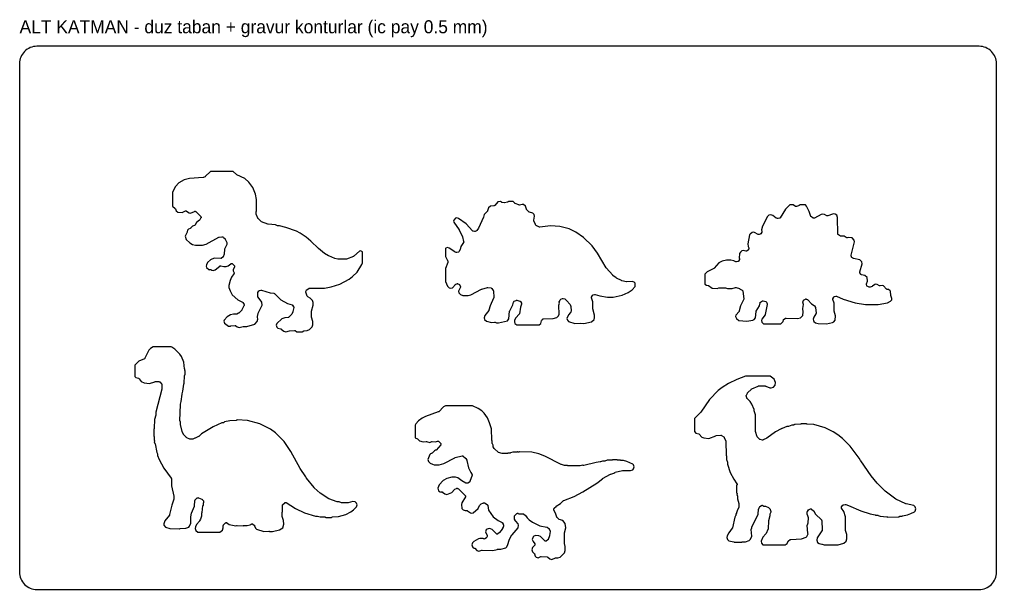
# Model space of a CAD drawing. Header units: millimetres. Extents: x 0 to 915, y 0 to 262.
# Drawn here: x 465 to 915, y 0 to 262.3 of the extents above; entities that cross this region are included whole.
import ezdxf

# ---------------------------------------------------------------- set-up
doc = ezdxf.new("R2010")
doc.units = ezdxf.units.MM
for name, color, linetype in [('ALT_KATMAN_GRAVUR', 3, 'Continuous'), ('ALT_KATMAN_KESIM', 5, 'Continuous'), ('YAZI', 8, 'Continuous')]:
    doc.layers.add(name, color=color, linetype=linetype)

msp = doc.modelspace()

# ---------------------------------------------------------------- linework, layer by layer
at = {"layer": 'ALT_KATMAN_GRAVUR'}
for points in [[(552.454, 147.173), (552.51, 147.219), (552.597, 147.265), (552.69, 147.294), (552.788, 147.303), (552.885, 147.294), (552.979, 147.265), (553.066, 147.219), (553.533, 146.908), (554.222, 146.77), (555.107, 147.065), (557.234, 148.837), (557.311, 148.89), (557.397, 148.928), (557.489, 148.949), (557.582, 148.952), (557.675, 148.938), (559.082, 148.586), (560.222, 148.586), (561.152, 148.896), (562.361, 149.932), (562.437, 149.986), (562.522, 150.025), (562.612, 150.047), (562.706, 150.052), (562.798, 150.04), (562.886, 150.011), (562.968, 149.966), (563.04, 149.906), (563.865, 149.082), (563.925, 149.008), (563.971, 148.925), (564, 148.834), (564.011, 148.739), (564.004, 148.644), (563.979, 148.552), (563.461, 147.171), (563.461, 146.625), (563.792, 145.798), (563.819, 145.705), (563.828, 145.608), (563.818, 145.512), (563.789, 145.42), (563.744, 145.335), (562.668, 143.72), (561.971, 142.153), (561.445, 139.873), (561.445, 138.911), (561.952, 137.39), (562.987, 135.665), (565.541, 133.288), (567.676, 132.22), (567.777, 132.153), (567.859, 132.063), (568.317, 131.422), (568.368, 131.332), (568.4, 131.234), (568.41, 131.131), (568.41, 130.765), (568.397, 130.65), (568.358, 130.541), (567.441, 128.708), (567.399, 128.639), (567.347, 128.578), (565.973, 127.203), (565.911, 127.151), (565.843, 127.11), (565.11, 126.743), (565.001, 126.704), (564.886, 126.69), (563.481, 126.69), (562.138, 126.355), (560.62, 125.511), (559.2, 123.925), (559.082, 123.453), (559.353, 122.641), (561.237, 121.248), (561.965, 121.127), (561.966, 121.128), (562.033, 121.184), (562.108, 121.228), (562.189, 121.257), (562.274, 121.273), (564.291, 121.456), (564.382, 121.456), (564.472, 121.439), (564.558, 121.406), (564.636, 121.358), (565.304, 120.857), (566.184, 120.564), (568.054, 121.074), (568.185, 121.092), (569.765, 121.092), (573.404, 122.131), (574.425, 123.31), (574.731, 124.378), (574.566, 125.367), (574.559, 125.469), (574.574, 125.57), (574.941, 127.037), (574.974, 127.13), (576.746, 130.851), (576.594, 132.22), (574.846, 134.492), (574.789, 134.586), (574.754, 134.689), (574.742, 134.797), (574.742, 136.447), (574.753, 136.55), (574.784, 136.648), (574.835, 136.738), (575.294, 137.379), (575.363, 137.457), (575.447, 137.52), (575.542, 137.563), (576.092, 137.746), (576.195, 137.769), (576.299, 137.769), (576.402, 137.748), (580.385, 136.481), (582.166, 136.303), (582.277, 136.279), (582.38, 136.23), (582.47, 136.159), (585.349, 133.279), (588.362, 131.684), (590.523, 130.964), (590.618, 130.921), (590.702, 130.859), (590.771, 130.78), (591.23, 130.139), (591.28, 130.05), (591.312, 129.953), (591.323, 129.852), (591.313, 129.75), (590.946, 127.917), (590.903, 127.792), (590.353, 126.692), (590.312, 126.623), (590.26, 126.562), (589.068, 125.37), (588.981, 125.3), (588.879, 125.252), (588.77, 125.227), (587.182, 125.051), (585.866, 124.557), (583.558, 122.42), (583.285, 121.6), (583.561, 120.77), (584.021, 120.31), (585.353, 119.977), (585.462, 119.936), (585.558, 119.871), (586.766, 118.835), (587.623, 118.55), (589.304, 119.054), (589.407, 119.073), (591.606, 119.257), (591.701, 119.256), (591.793, 119.237), (591.881, 119.201), (591.96, 119.149), (592.74, 118.525), (595.175, 118.525), (595.973, 119.004), (596.067, 119.048), (596.168, 119.071), (597.549, 119.244), (598.5, 119.719), (599.734, 120.953), (600.038, 121.864), (600.038, 123.366), (599.505, 125.317), (599.488, 125.449), (599.488, 128.015), (599.505, 128.144), (600.221, 130.83), (600.221, 132.15), (599.917, 133.061), (598.861, 134.117), (597.734, 134.724), (597.653, 134.778), (597.584, 134.848), (597.53, 134.929), (597.493, 135.02), (596.943, 136.853), (596.923, 136.953), (596.925, 137.055), (596.947, 137.155), (597.131, 137.705), (597.178, 137.808), (597.248, 137.897), (597.336, 137.969), (598.345, 138.61), (598.429, 138.653), (598.519, 138.679), (598.613, 138.688), (605.535, 138.688), (608.575, 139.225), (612.53, 140.483), (616.852, 142.824), (618.444, 144.063), (620.491, 146.109), (622.636, 149.506), (622.95, 150.291), (622.95, 155.375), (622.025, 155.807), (621.579, 155.695), (618.92, 153.391), (618.855, 153.343), (618.783, 153.306), (615.667, 152.023), (615.574, 151.995), (615.477, 151.986), (611.811, 151.986), (611.689, 152.001), (610.223, 152.367), (610.158, 152.388), (607.409, 153.488), (607.337, 153.523), (605.504, 154.623), (605.449, 154.661), (602.7, 156.861), (602.659, 156.898), (599.192, 160.364), (597.03, 162.166), (594.329, 163.967), (592.548, 164.857), (587.65, 166.671), (584.804, 167.383), (583.949, 167.383), (583.854, 167.392), (583.763, 167.419), (582.911, 167.759), (579.498, 168.119), (579.374, 168.148), (576.442, 169.248), (576.346, 169.295), (576.264, 169.362), (574.889, 170.737), (574.825, 170.815), (574.778, 170.905), (574.045, 172.738), (574.018, 172.829), (574.009, 172.923), (574.009, 173.84), (574.019, 173.938), (574.047, 174.031), (574.093, 174.118), (574.156, 174.194), (574.192, 174.23), (574.192, 179.469), (573.663, 181.94), (572.419, 184.961), (570.651, 187.436), (568.821, 189.092), (565.038, 190.894), (564.92, 190.971), (563.413, 192.311), (552.984, 192.311), (550.562, 190.062), (550.446, 189.981), (549.712, 189.615), (549.618, 189.579), (549.518, 189.563), (543.341, 189.199), (540.886, 188.498), (538.43, 187.095), (536.789, 185.453), (535.416, 182.88), (535.416, 176.45), (536.712, 175.316), (536.791, 175.229), (536.847, 175.125), (537.166, 174.329), (537.954, 173.684), (539.871, 173.524), (541.404, 174.205), (541.502, 174.237), (541.605, 174.248), (541.709, 174.238), (541.807, 174.206), (541.898, 174.155), (543.093, 173.301), (543.746, 173.17), (545.616, 174.02), (545.711, 174.052), (545.811, 174.065), (545.912, 174.057), (546.009, 174.029), (546.098, 173.982), (546.176, 173.919), (548.468, 171.627), (548.526, 171.556), (548.571, 171.476), (548.601, 171.388), (548.613, 171.297), (548.609, 171.205), (548.588, 171.115), (548.551, 171.031), (548.093, 170.206), (548.034, 170.122), (547.959, 170.052), (546.487, 168.926), (545.896, 167.829), (545.844, 167.751), (545.778, 167.683), (545.7, 167.63), (545.614, 167.592), (544.649, 167.27), (543.824, 166.28), (543.766, 166.221), (543.699, 166.172), (543.626, 166.135), (542.804, 165.807), (542.342, 165.345), (542.189, 164.577), (542.154, 164.468), (541.315, 162.623), (541.775, 161.09), (543.369, 159.495), (544.714, 158.823), (546.068, 158.485), (549.232, 158.485), (550.947, 158.999), (556.769, 162.092), (556.849, 162.126), (556.933, 162.146), (558.216, 162.329), (558.317, 162.333), (558.417, 162.317), (558.511, 162.281), (558.877, 162.098), (558.946, 162.056), (559.007, 162.004), (559.649, 161.363), (559.701, 161.301), (559.742, 161.233), (560.476, 159.766), (560.515, 159.658), (560.528, 159.543), (560.528, 158.993), (560.515, 158.878), (560.476, 158.769), (559.42, 156.657), (559.244, 154.372), (559.22, 154.252), (558.853, 153.152), (558.81, 153.057), (558.748, 152.973), (558.669, 152.904), (558.028, 152.445), (557.929, 152.39), (557.821, 152.359), (557.708, 152.353), (554.715, 152.529), (552.894, 151.701), (551.641, 150.448), (551.157, 149.481), (551.009, 148.74), (551.132, 148.25), (552.127, 147.255)], [(704.32, 121.767), (705.141, 122.461), (705.435, 123.638), (705.466, 123.727), (705.513, 123.808), (705.93, 124.391), (705.989, 124.46), (706.06, 124.517), (706.141, 124.56), (706.228, 124.588), (706.318, 124.6), (710.761, 124.765), (712.432, 125.22), (713.323, 125.975), (713.583, 126.755), (713.42, 130.663), (713.425, 130.754), (713.446, 130.842), (713.733, 131.704), (713.602, 132.229), (713.587, 132.322), (713.591, 132.416), (713.612, 132.507), (713.65, 132.593), (714.066, 133.343), (714.132, 133.436), (714.218, 133.511), (714.318, 133.565), (715.151, 133.898), (715.251, 133.926), (715.355, 133.933), (715.458, 133.919), (716.125, 133.752), (716.21, 133.723), (716.288, 133.678), (716.357, 133.621), (717.107, 132.871), (717.127, 132.849), (718.46, 131.349), (718.52, 131.267), (718.561, 131.175), (718.894, 130.175), (718.917, 130.067), (719.084, 128.4), (719.084, 128.295), (719.061, 128.192), (718.894, 127.692), (718.855, 127.604), (718.8, 127.525), (717.851, 126.418), (717.12, 124.664), (717.357, 123.954), (717.94, 123.371), (720.737, 122.439), (723.474, 122.6), (723.559, 122.597), (724.975, 122.44), (728.435, 123.226), (729.655, 124.303), (729.92, 125.098), (729.92, 126.282), (729.105, 129.217), (729.087, 129.35), (729.087, 132.429), (728.45, 134.18), (728.425, 134.283), (728.422, 134.39), (728.441, 134.495), (728.483, 134.593), (728.9, 135.343), (728.958, 135.427), (729.032, 135.497), (729.119, 135.551), (729.215, 135.585), (729.882, 135.752), (729.971, 135.766), (730.062, 135.764), (730.15, 135.745), (732.278, 135.09), (735.871, 134.6), (738.454, 134.6), (742.518, 135.413), (745.419, 136.703), (747.177, 137.982), (748.587, 139.391), (748.587, 140.977), (748.067, 141.497), (747.271, 141.762), (744.701, 141.601), (744.558, 141.613), (742.391, 142.113), (742.28, 142.153), (739.946, 143.32), (739.863, 143.372), (738.363, 144.539), (738.299, 144.599), (735.215, 148.015), (735.158, 148.093), (731.168, 154.743), (728.704, 158.193), (724.85, 162.047), (721.254, 164.499), (718.163, 165.963), (713.919, 167.105), (709.519, 167.431), (704.738, 166.772), (704.648, 166.768), (704.559, 166.78), (704.473, 166.808), (703.306, 167.308), (703.223, 167.353), (703.15, 167.414), (702.733, 167.83), (702.669, 167.909), (702.622, 167.998), (701.956, 169.665), (701.93, 169.752), (701.92, 169.842), (701.927, 169.933), (702.24, 171.81), (701.983, 172.58), (701.406, 173.158), (699.86, 173.622), (699.783, 173.652), (699.712, 173.694), (699.65, 173.747), (698.566, 174.83), (698.495, 174.921), (698.446, 175.026), (697.99, 176.393), (697.112, 177.135), (696.515, 177.255), (695.291, 176.949), (695.188, 176.934), (695.084, 176.941), (694.984, 176.97), (693.318, 177.636), (693.244, 177.673), (693.177, 177.722), (693.119, 177.78), (692.436, 178.6), (690.21, 178.6), (690.024, 178.414), (689.954, 178.356), (689.876, 178.312), (689.791, 178.282), (688.458, 177.949), (688.357, 177.934), (688.254, 177.941), (687.254, 178.107), (687.14, 178.141), (687.037, 178.2), (686.526, 178.584), (685.259, 178.457), (683.89, 176.784), (683.82, 176.714), (683.738, 176.659), (683.646, 176.621), (683.549, 176.602), (681.872, 176.45), (681.023, 175.731), (680.566, 174.207), (680.536, 174.13), (680.493, 174.06), (680.44, 173.997), (679.038, 172.595), (678.738, 171.396), (678.706, 171.306), (676.373, 166.306), (676.336, 166.24), (675.669, 165.24), (675.609, 165.165), (675.535, 165.104), (675.45, 165.058), (674.867, 164.808), (674.764, 164.776), (674.656, 164.767), (674.549, 164.782), (673.882, 164.949), (673.793, 164.98), (673.711, 165.028), (673.64, 165.09), (670.668, 168.227), (667.266, 170.819), (666.503, 171.073), (665.794, 170.837), (665.043, 169.95), (664.935, 169.517), (665.05, 169.058), (667.5, 165.465), (667.534, 165.407), (669.034, 162.407), (669.074, 162.296), (669.574, 160.13), (669.587, 160.029), (669.579, 159.927), (669.55, 159.83), (669.503, 159.74), (668.221, 157.817), (667.908, 156.409), (667.857, 156.274), (667.44, 155.524), (667.382, 155.44), (667.308, 155.37), (667.221, 155.317), (667.125, 155.282), (666.458, 155.115), (666.365, 155.101), (666.27, 155.105), (666.179, 155.126), (665.679, 155.293), (665.553, 155.355), (662.945, 157.148), (662.17, 157.407), (661.44, 157.163), (661.253, 156.977), (661.253, 153.302), (662.034, 151.741), (662.077, 151.615), (662.244, 150.782), (662.253, 150.693), (662.247, 150.604), (662.225, 150.517), (661.253, 147.765), (661.253, 141.786), (662.175, 139.636), (662.94, 138.871), (663.67, 138.627), (664.387, 138.866), (665.798, 140.435), (665.861, 140.494), (665.933, 140.541), (666.012, 140.575), (666.512, 140.741), (666.616, 140.764), (666.723, 140.764), (666.828, 140.741), (667.328, 140.575), (667.413, 140.537), (667.489, 140.485), (667.555, 140.42), (667.607, 140.343), (668.024, 139.593), (668.06, 139.511), (668.081, 139.423), (668.086, 139.333), (668.075, 139.244), (668.048, 139.158), (667.27, 137.291), (667.391, 136.568), (668.134, 135.69), (669.261, 135.267), (671.608, 135.267), (672.822, 135.571), (677.768, 138.208), (677.882, 138.252), (680.549, 138.919), (680.636, 138.933), (680.725, 138.931), (682.225, 138.764), (682.313, 138.746), (682.396, 138.713), (682.471, 138.666), (682.537, 138.606), (682.592, 138.536), (683.175, 137.619), (683.215, 137.543), (683.241, 137.462), (683.253, 137.378), (683.419, 134.378), (683.411, 134.258), (683.375, 134.144), (681.727, 130.518), (681.238, 128.562), (681.202, 128.464), (681.146, 128.375), (679.361, 126.102), (678.95, 125.007), (679.183, 124.308), (680.074, 123.555), (682.375, 122.941), (683.781, 123.097), (683.863, 123.1), (683.944, 123.089), (684.022, 123.065), (684.766, 122.767), (685.613, 122.767), (689.729, 123.717), (690.436, 124.553), (690.755, 128.062), (690.774, 128.159), (690.811, 128.251), (692.283, 131.031), (692.602, 132.305), (692.631, 132.39), (692.675, 132.468), (692.733, 132.537), (692.802, 132.595), (692.88, 132.639), (693.796, 133.056), (693.903, 133.09), (694.014, 133.1), (694.125, 133.085), (695.458, 132.752), (695.554, 132.717), (695.641, 132.664), (695.715, 132.594), (695.774, 132.51), (696.19, 131.76), (696.231, 131.665), (696.251, 131.563), (696.25, 131.46), (696.228, 131.359), (695.74, 129.896), (695.247, 126.935), (695.222, 126.844), (695.181, 126.758), (695.125, 126.683), (693.661, 125.056), (693.065, 124.013), (692.934, 123.224), (693.183, 122.475), (694.02, 121.767)], [(836.765, 122.214), (839.494, 122.82), (840.148, 123.213), (840.711, 123.9), (840.853, 125.888), (840.238, 128.037), (840.219, 128.174), (840.219, 131.757), (839.611, 133.429), (839.585, 133.533), (839.583, 133.639), (839.602, 133.744), (839.644, 133.843), (840.043, 134.561), (840.101, 134.645), (840.176, 134.715), (840.263, 134.768), (840.359, 134.803), (840.997, 134.963), (841.103, 134.977), (841.21, 134.969), (841.312, 134.938), (844.322, 133.671), (849.851, 131.934), (854.722, 131.148), (860.54, 131.148), (864.734, 131.924), (866.171, 132.643), (866.743, 133.341), (866.853, 133.895), (866.411, 135.371), (866.392, 135.47), (866.243, 137.098), (866.036, 137.409), (865.313, 138.001), (864.637, 138.136), (864.544, 138.165), (864.457, 138.211), (864.382, 138.273), (862.893, 139.762), (862.333, 139.874), (861.466, 139.729), (861.353, 139.723), (861.241, 139.743), (861.136, 139.788), (860.09, 140.386), (859.469, 140.51), (858.898, 140.396), (857.88, 139.524), (857.801, 139.468), (857.712, 139.429), (856.755, 139.11), (856.664, 139.089), (856.571, 139.085), (856.478, 139.098), (856.39, 139.129), (855.512, 139.528), (855.424, 139.58), (855.348, 139.648), (855.287, 139.731), (855.245, 139.825), (855.085, 140.304), (855.063, 140.408), (855.063, 140.515), (855.085, 140.62), (855.532, 141.959), (855.396, 143.589), (854.439, 144.546), (852.837, 144.837), (852.752, 144.86), (852.672, 144.898), (852.601, 144.95), (852.539, 145.013), (852.49, 145.086), (852.091, 145.804), (852.052, 145.895), (852.031, 145.991), (852.03, 146.09), (852.048, 146.187), (853.135, 149.913), (853.014, 150.758), (852.04, 151.732), (849.153, 152.339), (849.055, 152.371), (848.966, 152.422), (848.407, 152.821), (848.329, 152.89), (848.267, 152.974), (848.224, 153.069), (848.064, 153.548), (848.043, 153.641), (848.039, 153.736), (848.054, 153.831), (849.625, 159.958), (849.503, 160.811), (848.54, 161.774), (846.727, 162.053), (846.186, 161.918), (846.092, 161.904), (845.997, 161.908), (845.904, 161.93), (845.817, 161.969), (844.79, 162.556), (843.693, 162.678), (843.631, 162.627), (843.547, 162.581), (843.454, 162.552), (843.359, 162.541), (843.263, 162.55), (843.17, 162.576), (843.084, 162.62), (842.206, 163.178), (842.129, 163.239), (842.065, 163.313), (842.017, 163.399), (841.986, 163.492), (841.975, 163.59), (841.817, 171.164), (841.415, 172.234), (840.738, 172.788), (840.161, 172.904), (839.497, 172.771), (837.297, 171.985), (837.192, 171.96), (837.085, 171.958), (836.979, 171.979), (836.881, 172.022), (835.847, 172.613), (834.909, 172.747), (834.27, 172.619), (831.146, 170.901), (831.048, 170.86), (830.943, 170.841), (830.836, 170.844), (830.733, 170.87), (830.637, 170.917), (829.759, 171.476), (829.674, 171.545), (829.605, 171.631), (829.557, 171.73), (828.769, 173.935), (827.531, 176.412), (826.998, 177.063), (824.41, 177.063), (824.078, 176.73), (823.987, 176.659), (823.883, 176.61), (822.925, 176.291), (822.818, 176.267), (822.708, 176.268), (822.601, 176.293), (822.502, 176.341), (821.347, 177.063), (819.783, 177.063), (817.817, 175.097), (815.375, 171.08), (815.317, 171.002), (815.244, 170.937), (815.161, 170.887), (815.069, 170.854), (814.431, 170.695), (814.338, 170.681), (814.243, 170.684), (814.152, 170.705), (813.673, 170.865), (813.592, 170.9), (813.519, 170.949), (812.001, 172.163), (811.083, 172.425), (810.21, 172.3), (809.52, 171.736), (807.201, 167.252), (806.764, 165.503), (806.901, 164.815), (806.911, 164.728), (806.905, 164.64), (806.884, 164.554), (806.848, 164.474), (806.449, 163.756), (806.397, 163.68), (806.331, 163.614), (806.255, 163.562), (806.17, 163.525), (805.691, 163.365), (805.591, 163.343), (805.489, 163.341), (805.388, 163.361), (805.294, 163.4), (803.605, 164.321), (802.98, 164.446), (802.407, 164.332), (801.522, 163.583), (801.299, 163.248), (800.533, 159.114), (800.674, 157.84), (800.954, 157.281), (800.989, 157.189), (801.005, 157.093), (801.003, 156.995), (800.981, 156.899), (800.821, 156.421), (800.784, 156.336), (800.732, 156.259), (800.666, 156.194), (800.59, 156.142), (799.872, 155.743), (799.786, 155.705), (799.694, 155.684), (799.6, 155.681), (799.508, 155.695), (798.34, 155.987), (797.775, 155.873), (797.061, 155.289), (796.689, 154.67), (796.546, 152.532), (796.645, 152.334), (796.68, 152.244), (796.697, 152.148), (796.694, 152.051), (796.674, 151.957), (796.635, 151.868), (796.236, 151.15), (796.178, 151.066), (796.103, 150.996), (796.016, 150.942), (795.92, 150.907), (795.282, 150.748), (795.195, 150.734), (795.106, 150.736), (795.019, 150.753), (794.937, 150.786), (794.035, 151.237), (792.712, 151.531), (790.59, 151.531), (788.629, 151.078), (787.174, 150.351), (785.005, 147.872), (784.935, 147.805), (784.852, 147.754), (781.748, 146.202), (780.741, 145.06), (780.741, 140.564), (781.477, 140.054), (782.174, 139.915), (782.276, 139.882), (782.37, 139.829), (784.007, 138.638), (786.318, 138.493), (787.183, 138.782), (787.262, 138.801), (787.342, 138.807), (790.054, 138.807), (790.134, 138.801), (790.212, 138.782), (791.093, 138.488), (793.332, 138.488), (794.857, 138.946), (794.958, 138.965), (795.06, 138.964), (795.159, 138.941), (796.595, 138.463), (796.695, 138.417), (797.891, 137.699), (797.964, 137.646), (798.025, 137.582), (798.074, 137.507), (798.11, 137.425), (798.13, 137.338), (798.608, 133.827), (798.612, 133.731), (798.597, 133.636), (798.565, 133.545), (797.148, 130.555), (796.522, 128.205), (796.482, 128.104), (796.423, 128.014), (794.908, 126.197), (794.801, 125.663), (795.18, 124.655), (796.305, 123.794), (800.086, 123.492), (802.804, 123.945), (803.446, 124.33), (804.014, 125.024), (804.318, 127.908), (804.339, 128.007), (804.379, 128.1), (805.779, 130.589), (806.082, 131.953), (806.113, 132.046), (806.161, 132.132), (806.225, 132.206), (806.302, 132.266), (807.18, 132.825), (807.274, 132.872), (807.376, 132.898), (807.481, 132.902), (807.585, 132.884), (808.702, 132.565), (808.802, 132.524), (808.891, 132.463), (808.965, 132.384), (809.02, 132.291), (809.419, 131.413), (809.453, 131.313), (809.464, 131.207), (809.453, 131.102), (808.495, 126.633), (808.46, 126.528), (808.403, 126.433), (806.878, 124.451), (806.758, 123.852), (806.882, 122.985), (807.655, 122.212), (815.698, 122.212), (816.795, 123.308), (816.928, 124.108), (816.951, 124.195), (816.989, 124.276), (817.04, 124.349), (817.104, 124.412), (817.179, 124.463), (817.897, 124.861), (817.978, 124.898), (818.065, 124.919), (818.155, 124.924), (823.363, 124.766), (824.755, 125.045), (825.874, 126.164), (826.015, 127.848), (825.861, 129.236), (825.864, 129.374), (826.165, 131.177), (825.877, 132.186), (825.858, 132.298), (825.865, 132.411), (825.898, 132.52), (826.137, 133.079), (826.179, 133.156), (826.233, 133.225), (826.299, 133.283), (826.373, 133.329), (827.012, 133.648), (827.103, 133.683), (827.2, 133.7), (827.298, 133.697), (827.393, 133.675), (827.872, 133.516), (827.95, 133.482), (828.02, 133.436), (828.083, 133.379), (829.792, 131.515), (831.011, 130.753), (831.078, 130.702), (831.136, 130.641), (831.183, 130.571), (831.582, 129.853), (831.619, 129.768), (831.64, 129.677), (831.96, 127.283), (831.963, 127.19), (831.95, 127.099), (831.919, 127.011), (831.874, 126.93), (830.805, 125.403), (830.539, 124.475), (830.663, 123.735), (830.881, 123.408), (831.63, 122.795), (832.911, 122.368)], [(541.101, 101.373), (541.088, 101.4), (541.062, 101.507), (540.676, 104.601), (539.535, 107.262), (538.797, 108.369), (536.598, 110.568), (535.085, 111.514), (534.816, 111.648), (526.564, 111.648), (525.353, 110.957), (524.57, 110.173), (522.728, 106.393), (522.667, 106.297), (522.586, 106.217), (522.488, 106.158), (519.986, 105.003), (518.234, 103.435), (518.132, 103.231), (518.132, 98.019), (518.586, 97.565), (519.845, 97.205), (519.949, 97.163), (520.04, 97.098), (520.115, 97.015), (521.032, 95.732), (522.415, 95.041), (524.793, 94.858), (527.273, 95.621), (527.346, 95.637), (527.42, 95.643), (529.2, 95.643), (529.297, 95.633), (529.391, 95.605), (529.477, 95.558), (529.553, 95.496), (530.443, 94.606), (530.505, 94.531), (530.551, 94.444), (530.58, 94.35), (530.589, 94.253), (530.589, 92.275), (530.573, 92.15), (527.821, 81.534), (527.821, 80.411), (527.804, 80.28), (527.225, 78.157), (527.03, 74.256), (527.017, 74.165), (526.987, 74.078), (526.942, 73.998), (526.884, 73.928), (526.832, 73.876), (526.832, 70.533), (526.884, 70.482), (526.946, 70.406), (526.992, 70.32), (527.021, 70.226), (527.03, 70.129), (527.03, 68.754), (527.081, 68.702), (527.147, 68.622), (527.194, 68.529), (527.221, 68.429), (527.227, 68.325), (527.212, 68.223), (527.175, 68.125), (527.078, 67.931), (527.39, 67.15), (527.417, 67.058), (528.189, 63.005), (528.528, 62.496), (528.574, 62.41), (528.603, 62.316), (528.612, 62.219), (528.612, 61.722), (529.358, 59.858), (531.503, 55.762), (534.842, 51.245), (534.895, 51.154), (534.929, 51.053), (534.94, 50.948), (534.94, 47.648), (536.111, 42.962), (536.126, 42.84), (536.126, 41.654), (536.119, 41.569), (536.097, 41.486), (535.118, 38.746), (534.136, 34.425), (534.1, 34.32), (534.042, 34.226), (531.915, 31.519), (531.403, 30.155), (531.536, 29.624), (532.268, 28.73), (534.241, 28.012), (538.691, 27.827), (538.733, 27.869), (538.801, 27.926), (538.878, 27.97), (538.961, 28), (539.048, 28.014), (541.548, 28.206), (542.962, 28.737), (543.303, 29.078), (543.827, 30.474), (543.827, 33.349), (543.842, 33.47), (544.237, 35.052), (544.26, 35.121), (545.614, 38.41), (545.806, 40.901), (545.82, 40.989), (545.85, 41.072), (545.894, 41.149), (545.951, 41.217), (546.84, 42.106), (546.914, 42.167), (546.997, 42.213), (547.088, 42.242), (547.183, 42.253), (547.278, 42.246), (547.37, 42.221), (548.951, 41.628), (549.04, 41.584), (549.118, 41.524), (549.183, 41.45), (549.677, 40.758), (549.728, 40.668), (549.76, 40.57), (549.77, 40.468), (549.77, 40.072), (549.761, 39.975), (549.732, 39.881), (549.686, 39.794), (549.624, 39.719), (549.573, 39.667), (549.573, 38.886), (549.563, 38.788), (549.534, 38.694), (549.488, 38.608), (549.426, 38.532), (549.35, 38.456), (548.975, 35.462), (548.95, 35.355), (548.902, 35.256), (548.833, 35.171), (548.782, 35.119), (548.782, 33.942), (548.762, 33.805), (548.367, 32.421), (548.333, 32.334), (547.938, 31.543), (547.867, 31.438), (546.525, 29.904), (545.99, 28.835), (545.832, 28.042), (546.133, 27.14), (547.152, 26.434), (557.313, 26.434), (558.536, 27.33), (558.855, 28.289), (558.855, 29.394), (558.865, 29.492), (558.893, 29.585), (558.939, 29.672), (559.001, 29.748), (559.891, 30.638), (559.967, 30.7), (560.053, 30.746), (560.147, 30.774), (560.245, 30.784), (560.342, 30.774), (560.436, 30.746), (560.522, 30.7), (561.637, 29.957), (564.575, 29.222), (565.03, 29.374), (565.125, 29.396), (565.222, 29.399), (567.961, 29.216), (567.999, 29.253), (568.074, 29.316), (568.161, 29.362), (568.255, 29.39), (568.352, 29.4), (569.873, 29.4), (571.311, 29.759), (571.832, 30.107), (571.921, 30.154), (572.017, 30.182), (572.117, 30.191), (572.217, 30.179), (572.313, 30.148), (572.4, 30.098), (573.092, 29.603), (573.17, 29.534), (573.232, 29.45), (573.276, 29.355), (573.634, 28.28), (574.159, 27.755), (577.509, 26.638), (579.78, 26.827), (579.888, 26.825), (579.993, 26.799), (580.09, 26.751), (580.175, 26.683), (580.226, 26.631), (581.543, 26.631), (584.763, 27.389), (586.217, 28.33), (586.728, 30.033), (586.547, 31.667), (585.967, 33.601), (585.945, 33.744), (585.945, 35.326), (585.955, 35.424), (585.983, 35.518), (586.03, 35.604), (586.092, 35.68), (586.143, 35.731), (586.143, 38.688), (586.153, 38.785), (586.181, 38.879), (586.227, 38.966), (586.29, 39.041), (587.179, 39.931), (587.254, 39.993), (587.339, 40.038), (587.431, 40.067), (587.527, 40.078), (587.623, 40.07), (587.715, 40.043), (587.801, 40), (592.126, 37.248), (596.218, 35.299), (601.252, 33.75), (602.166, 33.75), (602.246, 33.744), (602.324, 33.724), (603.433, 33.355), (605.725, 33.355), (605.823, 33.345), (605.916, 33.317), (606.003, 33.27), (606.079, 33.208), (606.13, 33.157), (608.682, 33.157), (608.733, 33.208), (608.802, 33.266), (608.88, 33.31), (608.965, 33.339), (609.053, 33.353), (611.965, 33.548), (615.231, 34.508), (617.529, 35.657), (618.847, 36.599), (620.217, 37.969), (620.523, 38.886), (620.228, 39.77), (619.558, 40.292), (618.599, 40.452), (616.327, 39.884), (616.205, 39.869), (613.437, 39.869), (613.357, 39.875), (613.279, 39.894), (612.169, 40.264), (611.46, 40.264), (611.372, 40.272), (611.287, 40.295), (607.53, 41.679), (607.43, 41.729), (603.475, 44.3), (603.408, 44.352), (600.738, 46.824), (600.691, 46.874), (597.132, 51.224), (597.081, 51.3), (597.045, 51.383), (596.869, 51.91), (594.338, 55.609), (594.312, 55.65), (589.975, 63.537), (586.851, 68.027), (582.854, 72.024), (580.543, 73.758), (575.682, 76.285), (570.055, 77.837), (565.19, 78.025), (565.146, 77.981), (565.078, 77.924), (564.999, 77.879), (564.915, 77.85), (564.826, 77.836), (561.9, 77.641), (559.458, 77.077), (558.94, 76.732), (558.854, 76.686), (558.76, 76.658), (558.663, 76.648), (558.172, 76.648), (554.15, 74.925), (548.876, 71.604), (547.519, 70.441), (547.418, 70.373), (545.836, 69.583), (545.798, 69.565), (544.809, 69.17), (544.718, 69.143), (544.623, 69.134), (543.635, 69.134), (543.534, 69.144), (543.438, 69.175), (542.054, 69.768), (541.97, 69.813), (541.897, 69.874), (540.809, 70.961), (540.757, 71.023), (540.716, 71.091), (539.925, 72.673), (539.887, 72.776), (539.096, 75.94), (539.081, 76.061), (539.081, 77.238), (539.03, 77.289), (538.966, 77.368), (538.919, 77.457), (538.891, 77.555), (538.883, 77.656), (539.081, 85.17), (539.089, 85.243), (539.107, 85.315), (539.485, 86.451), (539.875, 89.958), (539.898, 90.061), (540.277, 91.198), (540.666, 94.509), (540.692, 94.617), (540.74, 94.717), (540.809, 94.804), (540.871, 94.866), (541.059, 98.432), (541.072, 98.522), (541.102, 98.609), (541.146, 98.689), (541.205, 98.759), (541.256, 98.81), (541.256, 100.769), (541.205, 100.82), (541.143, 100.896), (541.096, 100.982), (541.068, 101.076), (541.058, 101.174), (541.068, 101.271), (541.096, 101.365)], [(795.409, 43.675), (795.707, 42.93), (795.734, 42.839), (795.743, 42.744), (795.743, 41.763), (796.354, 39.522), (796.372, 39.391), (796.372, 37.924), (796.364, 37.834), (796.34, 37.747), (796.301, 37.666), (795.706, 36.675), (795.305, 35.271), (795.278, 35.199), (795.24, 35.131), (794.905, 34.629), (794.905, 34.151), (794.895, 34.054), (794.867, 33.96), (794.821, 33.874), (794.455, 33.326), (793.427, 28.391), (793.39, 28.28), (793.328, 28.18), (791.676, 26.115), (790.897, 24.752), (790.73, 23.914), (791.059, 22.926), (791.786, 22.361), (793.97, 21.964), (794.067, 21.936), (794.156, 21.889), (794.235, 21.825), (794.298, 21.762), (797.656, 21.762), (797.719, 21.825), (797.795, 21.887), (797.881, 21.934), (797.975, 21.962), (798.073, 21.972), (799.458, 21.972), (801.156, 22.537), (801.729, 23.111), (802.282, 24.585), (802.08, 27.621), (802.084, 27.727), (802.111, 27.83), (802.158, 27.925), (802.225, 28.008), (802.288, 28.071), (802.288, 28.493), (802.301, 28.604), (802.338, 28.71), (805.233, 34.706), (805.434, 36.921), (805.451, 37.013), (805.485, 37.099), (805.904, 37.938), (805.971, 38.039), (806.06, 38.121), (806.794, 38.645), (806.881, 38.695), (806.977, 38.726), (807.076, 38.738), (807.177, 38.729), (807.273, 38.701), (807.362, 38.654), (807.865, 38.319), (808.342, 38.319), (808.443, 38.309), (808.539, 38.278), (810.006, 37.65), (810.089, 37.604), (810.163, 37.544), (810.687, 37.02), (810.744, 36.951), (810.789, 36.872), (810.818, 36.787), (811.028, 35.949), (811.042, 35.846), (811.035, 35.742), (811.007, 35.642), (810.623, 34.684), (810.623, 33.942), (810.606, 33.81), (809.991, 31.556), (809.784, 27.836), (809.771, 27.746), (809.742, 27.661), (808.904, 25.774), (808.868, 25.708), (808.823, 25.648), (807.412, 24.036), (806.661, 22.157), (806.818, 21.371), (807.41, 20.611), (807.622, 20.505), (817.622, 20.505), (818.635, 21.18), (819.099, 22.202), (819.142, 22.278), (819.198, 22.346), (819.264, 22.402), (819.998, 22.926), (820.081, 22.975), (820.172, 23.006), (820.267, 23.019), (825.22, 23.225), (827.348, 23.999), (827.717, 24.368), (828.196, 25.645), (828.155, 25.694), (828.11, 25.773), (828.081, 25.859), (828.067, 25.948), (827.858, 29.511), (827.863, 29.621), (827.893, 29.726), (828.284, 30.705), (828.477, 33.021), (827.897, 34.373), (827.867, 34.47), (827.857, 34.57), (827.857, 35.618), (827.868, 35.721), (827.899, 35.819), (827.95, 35.909), (828.474, 36.642), (828.543, 36.721), (828.628, 36.783), (828.723, 36.826), (829.352, 37.036), (829.447, 37.057), (829.545, 37.06), (829.642, 37.044), (829.734, 37.008), (829.817, 36.956), (830.76, 36.223), (830.831, 36.155), (830.887, 36.076), (831.692, 34.667), (834.369, 31.99), (834.428, 31.919), (834.473, 31.839), (834.502, 31.751), (834.515, 31.66), (834.725, 27.259), (834.718, 27.151), (834.689, 27.047), (834.637, 26.952), (832.395, 23.69), (832.224, 22.665), (832.556, 21.669), (833.275, 21.109), (834.61, 20.919), (834.725, 20.888), (835.684, 20.505), (842.015, 20.505), (844.757, 21.288), (845.734, 22.266), (846.091, 23.334), (846.091, 25.268), (845.487, 27.077), (845.468, 27.155), (845.462, 27.235), (845.462, 33.441), (844.668, 35.823), (843.652, 37.449), (843.608, 37.537), (843.582, 37.632), (843.576, 37.73), (843.588, 37.827), (843.62, 37.92), (843.669, 38.005), (844.193, 38.738), (844.25, 38.805), (844.318, 38.861), (844.395, 38.904), (844.478, 38.933), (845.317, 39.142), (845.41, 39.156), (845.504, 39.153), (845.596, 39.132), (846.853, 38.712), (846.898, 38.695), (852.535, 36.19), (856.88, 34.742), (859.15, 34.329), (859.247, 34.301), (859.336, 34.254), (859.414, 34.19), (859.477, 34.127), (860.318, 34.127), (860.413, 34.118), (860.504, 34.092), (861.478, 33.702), (864.543, 33.497), (864.632, 33.483), (864.716, 33.454), (864.794, 33.41), (864.863, 33.352), (864.919, 33.297), (870.163, 33.491), (870.234, 33.562), (870.31, 33.624), (870.396, 33.67), (870.49, 33.698), (870.588, 33.708), (871.428, 33.708), (871.491, 33.771), (871.57, 33.835), (871.659, 33.882), (871.756, 33.91), (874.017, 34.321), (875.627, 34.925), (877.208, 35.715), (877.591, 36.098), (877.92, 37.085), (877.601, 38.041), (876.864, 38.615), (873.407, 39.428), (873.315, 39.46), (868.704, 41.555), (868.614, 41.608), (863.793, 45.171), (863.737, 45.22), (860.069, 48.887), (860.035, 48.926), (857.31, 52.279), (857.288, 52.308), (852.468, 59.225), (852.431, 59.287), (851.824, 60.501), (847.681, 65.886), (844.056, 69.512), (842.003, 71.154), (839.742, 72.593), (836.035, 74.446), (830.892, 75.886), (827.8, 76.092), (827.711, 76.106), (827.626, 76.136), (827.548, 76.18), (827.479, 76.238), (827.416, 76.301), (825.106, 76.301), (825.043, 76.238), (824.974, 76.181), (824.897, 76.137), (824.813, 76.107), (824.725, 76.093), (821.977, 75.896), (821.899, 75.819), (821.823, 75.756), (821.737, 75.71), (821.643, 75.682), (821.546, 75.672), (820.798, 75.672), (819.206, 75.075), (819.12, 75.051), (819.031, 75.043), (818.51, 75.043), (816.303, 74.04), (816.202, 74.007), (816.097, 73.996), (815.803, 73.996), (813.221, 72.605), (809.267, 69.692), (809.194, 69.647), (807.518, 68.809), (807.415, 68.771), (807.306, 68.756), (807.196, 68.766), (806.148, 68.975), (806.055, 69.004), (805.968, 69.05), (805.893, 69.112), (804.95, 70.055), (804.878, 70.146), (804.829, 70.251), (803.99, 72.766), (803.971, 72.844), (803.965, 72.924), (803.965, 80.387), (803.362, 82.197), (803.342, 82.275), (803.336, 82.355), (803.336, 82.884), (802.345, 85.261), (801.561, 86.437), (800.129, 87.87), (800.067, 87.945), (800.021, 88.031), (799.992, 88.125), (799.783, 89.173), (799.773, 89.282), (799.788, 89.391), (799.826, 89.495), (800.245, 90.333), (800.287, 90.402), (800.339, 90.463), (802.12, 92.244), (802.193, 92.305), (802.277, 92.35), (805.211, 93.608), (805.307, 93.638), (805.408, 93.648), (808.552, 93.648), (808.655, 93.637), (808.755, 93.605), (810.544, 92.81), (811.195, 92.81), (812.238, 93.158), (813.001, 94.09), (813.173, 95.293), (812.635, 96.728), (811.418, 97.758), (810.739, 98.097), (799.415, 98.097), (795.334, 96.669), (791.614, 94.809), (788.721, 92.949), (786.877, 91.515), (782.846, 87.484), (778.89, 81.655), (778.83, 81.582), (775.954, 78.705), (775.833, 78.464), (775.833, 72.712), (776.538, 72.007), (777.881, 71.623), (777.971, 71.587), (778.053, 71.535), (778.123, 71.468), (779.3, 70.094), (780.165, 69.748), (782.493, 69.554), (785.741, 70.772), (785.867, 70.801), (787.963, 71.011), (788.074, 71.01), (788.182, 70.984), (788.281, 70.935), (789.434, 70.202), (789.512, 70.14), (789.577, 70.064), (789.625, 69.977), (790.254, 68.51), (790.282, 68.421), (790.294, 68.328), (790.497, 61.61), (790.567, 61.541), (790.629, 61.465), (790.675, 61.378), (790.704, 61.285), (790.713, 61.187), (790.713, 59.801), (791.107, 58.621), (791.126, 58.543), (791.132, 58.463), (791.132, 57.701), (792.353, 53.837), (793.994, 50.76), (795.443, 48.689), (795.492, 48.603), (795.522, 48.508), (795.534, 48.409), (795.525, 48.31), (795.497, 48.214), (795.45, 48.126), (795.387, 48.049), (795.324, 47.986), (795.324, 44.418), (795.387, 44.355), (795.449, 44.279), (795.496, 44.193), (795.524, 44.099), (795.534, 44.002), (795.524, 43.904), (795.496, 43.81), (795.449, 43.724)], [(694.355, 63.333), (694.295, 63.283), (694.208, 63.237), (694.115, 63.209), (694.017, 63.199), (692.253, 63.199), (691.099, 62.815), (691.021, 62.795), (690.941, 62.789), (690.123, 62.789), (690.064, 62.73), (689.988, 62.668), (689.902, 62.622), (689.808, 62.594), (689.71, 62.584), (687.455, 62.584), (687.333, 62.599), (685.693, 63.009), (685.581, 63.052), (685.483, 63.119), (683.74, 64.657), (683.675, 64.727), (683.624, 64.809), (683.213, 65.629), (683.174, 65.738), (683.161, 65.853), (683.161, 66.35), (682.803, 67.064), (682.764, 67.173), (682.751, 67.288), (682.751, 68.311), (682.692, 68.37), (682.632, 68.442), (682.587, 68.523), (682.558, 68.612), (682.546, 68.704), (682.343, 73.976), (681.549, 76.754), (680.56, 78.93), (678.973, 81.113), (677.898, 82.188), (676.333, 83.361), (673.612, 84.527), (661.138, 84.527), (660.284, 84.015), (658.072, 81.803), (657.983, 81.732), (657.881, 81.684), (651.965, 79.643), (650.394, 78.858), (648.833, 77.687), (647.576, 76.237), (647.247, 75.578), (647.247, 69.843), (648.317, 69.266), (648.433, 69.18), (649.164, 68.449), (650.989, 67.901), (652.316, 68.091), (652.412, 68.095), (652.508, 68.081), (653.991, 67.71), (654.867, 68.06), (654.947, 68.084), (655.03, 68.095), (655.114, 68.092), (656.627, 67.903), (657.533, 68.265), (657.626, 68.292), (657.722, 68.301), (657.819, 68.291), (657.912, 68.262), (657.997, 68.216), (658.072, 68.154), (658.995, 67.231), (659.055, 67.158), (659.101, 67.074), (659.13, 66.984), (659.141, 66.889), (659.134, 66.794), (659.109, 66.702), (659.068, 66.617), (659.01, 66.541), (656.857, 64.182), (656.795, 64.125), (656.724, 64.079), (656.646, 64.045), (656.143, 63.877), (654.996, 62.73), (654.905, 62.659), (654.8, 62.61), (654.297, 62.442), (653.938, 62.083), (653.022, 59.886), (653.336, 58.945), (654.118, 58.163), (655.227, 57.608), (655.934, 57.432), (658.267, 57.432), (660.406, 58.015), (665.486, 60.656), (665.595, 60.698), (668.876, 61.518), (668.968, 61.532), (669.061, 61.529), (669.152, 61.509), (669.237, 61.472), (669.314, 61.42), (670.442, 60.497), (670.516, 60.423), (670.573, 60.334), (670.983, 59.514), (671.022, 59.405), (671.831, 55.966), (672.814, 53.804), (673.397, 53.028), (673.448, 52.943), (673.481, 52.851), (673.496, 52.753), (673.491, 52.655), (673.467, 52.559), (672.442, 49.688), (672.399, 49.597), (672.338, 49.516), (672.262, 49.45), (671.544, 48.937), (671.454, 48.886), (671.356, 48.854), (671.253, 48.844), (670.843, 48.844), (670.759, 48.851), (670.677, 48.872), (670.6, 48.907), (668.755, 49.932), (668.691, 49.974), (666.913, 51.357), (665.84, 51.715), (664.137, 51.715), (661.8, 51.13), (660.084, 50.177), (658.262, 48.163), (657.729, 46.564), (658.052, 45.434), (658.762, 44.881), (659.206, 44.77), (659.21, 44.775), (659.291, 44.841), (659.384, 44.888), (659.485, 44.915), (659.588, 44.921), (659.691, 44.905), (659.789, 44.868), (659.876, 44.812), (660.832, 44.048), (661.808, 43.722), (664.188, 44.638), (665.337, 45.978), (665.409, 46.046), (665.493, 46.1), (666.313, 46.51), (666.399, 46.543), (666.49, 46.56), (666.583, 46.56), (666.674, 46.543), (666.76, 46.51), (667.17, 46.305), (667.239, 46.263), (667.3, 46.211), (670.274, 43.237), (670.333, 43.166), (670.378, 43.084), (670.408, 42.996), (670.42, 42.904), (670.415, 42.811), (670.393, 42.72), (670.355, 42.636), (668.748, 39.824), (668.581, 39.156), (668.763, 37.335), (669.299, 36.645), (670.309, 36.309), (671.048, 36.309), (671.151, 36.298), (671.249, 36.266), (671.339, 36.215), (672.697, 35.245), (673.304, 35.093), (673.891, 35.24), (676.275, 37.243), (676.844, 38.569), (676.889, 38.652), (676.95, 38.726), (677.462, 39.238), (677.524, 39.29), (677.592, 39.332), (678.413, 39.742), (678.521, 39.782), (678.636, 39.795), (679.251, 39.795), (679.361, 39.783), (679.465, 39.747), (679.558, 39.69), (680.481, 38.972), (680.548, 38.91), (680.602, 38.836), (680.642, 38.754), (680.666, 38.667), (681.057, 36.516), (683.205, 33.392), (685.461, 31.725), (687.063, 30.924), (687.164, 30.857), (687.246, 30.767), (687.759, 30.049), (687.81, 29.96), (687.841, 29.861), (687.852, 29.759), (687.852, 28.938), (687.839, 28.824), (687.799, 28.715), (687.389, 27.895), (687.342, 27.818), (686.111, 26.178), (686.061, 26.12), (686.002, 26.071), (685.284, 25.558), (685.197, 25.508), (685.102, 25.477), (685.003, 25.465), (684.903, 25.473), (684.806, 25.501), (684.718, 25.548), (684.64, 25.611), (682.647, 27.605), (681.948, 27.954), (681.322, 28.11), (680.342, 27.784), (679.996, 27.438), (679.685, 26.503), (680.426, 24.835), (680.46, 24.73), (680.469, 24.62), (680.455, 24.511), (680.416, 24.408), (680.211, 23.998), (680.144, 23.897), (680.055, 23.815), (679.337, 23.302), (679.259, 23.256), (679.174, 23.226), (679.086, 23.21), (678.995, 23.212), (678.907, 23.229), (678.823, 23.262), (678.518, 23.414), (677.057, 23.414), (676.359, 23.239), (674.222, 22.074), (673.639, 21.491), (673.319, 20.53), (673.639, 19.57), (673.984, 19.224), (674.488, 19.056), (674.592, 19.007), (674.683, 18.936), (675.625, 17.994), (676.597, 17.67), (677.884, 18.037), (677.962, 18.053), (678.041, 18.056), (683.084, 17.854), (685.055, 18.446), (685.199, 18.467), (686.758, 18.467), (689.03, 19.224), (689.402, 19.596), (689.962, 20.715), (690.565, 22.725), (690.605, 22.82), (691.835, 25.076), (691.898, 25.166), (694.671, 28.336), (694.841, 29.527), (694.689, 30.138), (693.535, 31.484), (693.467, 31.586), (693.057, 32.406), (693.018, 32.515), (693.004, 32.63), (693.004, 33.655), (693.014, 33.753), (693.042, 33.847), (693.089, 33.933), (693.151, 34.009), (694.074, 34.932), (694.154, 34.997), (694.247, 35.044), (694.347, 35.072), (694.451, 35.078), (694.554, 35.062), (694.651, 35.025), (694.955, 34.873), (696.888, 34.873), (696.997, 34.861), (697.101, 34.825), (697.195, 34.768), (698.118, 34.05), (698.185, 33.987), (698.24, 33.912), (698.823, 32.94), (699.678, 32.086), (701.249, 30.907), (704.631, 29.316), (707.849, 28.712), (707.953, 28.681), (708.048, 28.628), (708.766, 28.115), (708.837, 28.053), (708.896, 27.978), (708.939, 27.894), (709.35, 26.868), (709.374, 26.79), (709.385, 26.709), (709.382, 26.627), (709.177, 24.782), (709.148, 24.661), (708.533, 23.021), (708.49, 22.932), (708.43, 22.854), (708.356, 22.789), (707.638, 22.277), (707.551, 22.227), (707.456, 22.195), (707.356, 22.184), (707.256, 22.192), (707.16, 22.22), (707.071, 22.267), (706.994, 22.33), (705.015, 24.308), (704.141, 24.658), (702.882, 24.838), (701.875, 24.502), (701.537, 24.165), (701.205, 23.003), (701.538, 22.003), (702.303, 21.048), (702.356, 20.966), (702.393, 20.875), (702.411, 20.779), (702.41, 20.682), (702.39, 20.586), (702.352, 20.496), (702.297, 20.415), (701.332, 19.257), (701.004, 18.274), (701.324, 17.314), (702.061, 16.577), (702.133, 16.486), (702.182, 16.382), (702.555, 15.263), (702.9, 14.917), (703.839, 14.605), (705.099, 15.145), (705.215, 15.179), (705.335, 15.184), (708.001, 14.979), (708.099, 14.961), (708.191, 14.925), (708.275, 14.871), (709.231, 14.106), (710.192, 13.786), (711.861, 14.527), (711.96, 14.559), (712.064, 14.57), (713.008, 14.57), (714.05, 14.917), (716.036, 16.904), (716.383, 17.945), (716.383, 19.845), (715.992, 21.213), (715.973, 21.351), (715.973, 25.862), (715.988, 25.984), (716.583, 28.362), (716.4, 30.373), (715.262, 31.686), (713.547, 32.258), (713.442, 32.307), (713.351, 32.379), (712.633, 33.097), (712.562, 33.187), (712.513, 33.292), (711.913, 35.091), (711.117, 36.483), (711.077, 36.573), (711.055, 36.669), (711.053, 36.767), (711.069, 36.863), (711.104, 36.955), (711.309, 37.365), (711.351, 37.434), (711.403, 37.495), (712.121, 38.213), (712.217, 38.288), (714.215, 39.487), (715.607, 40.879), (715.687, 40.944), (715.778, 40.991), (720.474, 42.828), (724.531, 44.857), (730.848, 48.932), (733.497, 50.97), (733.559, 51.011), (737.251, 53.062), (737.356, 53.106), (738.717, 53.494), (739.267, 53.861), (739.342, 53.903), (739.423, 53.93), (742.704, 54.751), (742.826, 54.766), (746.436, 54.766), (747.477, 55.113), (747.823, 55.459), (748.143, 56.419), (747.823, 57.379), (747.462, 57.74), (744.716, 58.917), (743.174, 59.303), (742.21, 59.303), (742.113, 59.312), (742.019, 59.341), (741.933, 59.387), (741.857, 59.449), (741.798, 59.508), (740.57, 59.508), (740.472, 59.517), (740.379, 59.546), (740.292, 59.592), (740.216, 59.654), (740.158, 59.713), (738.316, 59.713), (738.257, 59.654), (738.182, 59.592), (738.095, 59.546), (738.001, 59.517), (737.904, 59.508), (735.729, 59.508), (734.576, 59.123), (734.498, 59.104), (734.418, 59.098), (733.488, 59.098), (732.552, 58.723), (732.422, 58.691), (730.61, 58.489), (724.9, 57.062), (724.798, 57.047), (724.696, 57.054), (724.597, 57.081), (724.505, 57.128), (724.429, 57.19), (723.276, 56.861), (723.138, 56.842), (717.806, 56.842), (717.709, 56.851), (717.615, 56.88), (717.528, 56.926), (717.453, 56.988), (717.394, 57.047), (716.166, 57.047), (716.028, 57.066), (714.593, 57.476), (714.502, 57.512), (706.943, 61.394), (704.126, 62.4), (700.92, 63.201), (695.242, 63.397), (695.191, 63.346), (695.12, 63.287), (695.04, 63.242), (694.952, 63.213), (694.861, 63.2), (694.769, 63.204), (694.679, 63.225)]]:
    msp.add_lwpolyline(points, close=True, dxfattribs=at)
at = {"layer": 'ALT_KATMAN_KESIM'}
msp.add_lwpolyline([(907, 250), (473, 250), (472.216, 249.961), (471.439, 249.846), (470.678, 249.656), (469.939, 249.391), (469.229, 249.055), (468.555, 248.652), (467.925, 248.184), (467.343, 247.657), (466.816, 247.075), (466.348, 246.445), (465.945, 245.771), (465.609, 245.061), (465.344, 244.322), (465.154, 243.561), (465.039, 242.784), (465, 242), (465, 8), (465.039, 7.216), (465.154, 6.439), (465.344, 5.678), (465.609, 4.939), (465.945, 4.229), (466.348, 3.555), (466.816, 2.925), (467.343, 2.343), (467.925, 1.816), (468.555, 1.348), (469.229, 0.945), (469.939, 0.609), (470.678, 0.344), (471.439, 0.154), (472.216, 0.039), (473, 0), (907, 0), (907.784, 0.039), (908.561, 0.154), (909.322, 0.344), (910.061, 0.609), (910.771, 0.945), (911.445, 1.348), (912.075, 1.816), (912.657, 2.343), (913.184, 2.925), (913.652, 3.555), (914.055, 4.229), (914.391, 4.939), (914.656, 5.678), (914.846, 6.439), (914.961, 7.216), (915, 8), (915, 242), (914.961, 242.784), (914.846, 243.561), (914.656, 244.322), (914.391, 245.061), (914.055, 245.771), (913.652, 246.445), (913.184, 247.075), (912.657, 247.657), (912.075, 248.184), (911.445, 248.652), (910.771, 249.055), (910.061, 249.391), (909.322, 249.656), (908.561, 249.846), (907.784, 249.961)], close=True, dxfattribs=at)

# ---------------------------------------------------------------- texts
at = {"layer": 'YAZI'}
msp.add_text('ALT KATMAN - duz taban + gravur konturlar (ic pay 0.5 mm)', height=6, dxfattribs=at).set_placement((465, 256))

doc.saveas('drawing.dxf')
